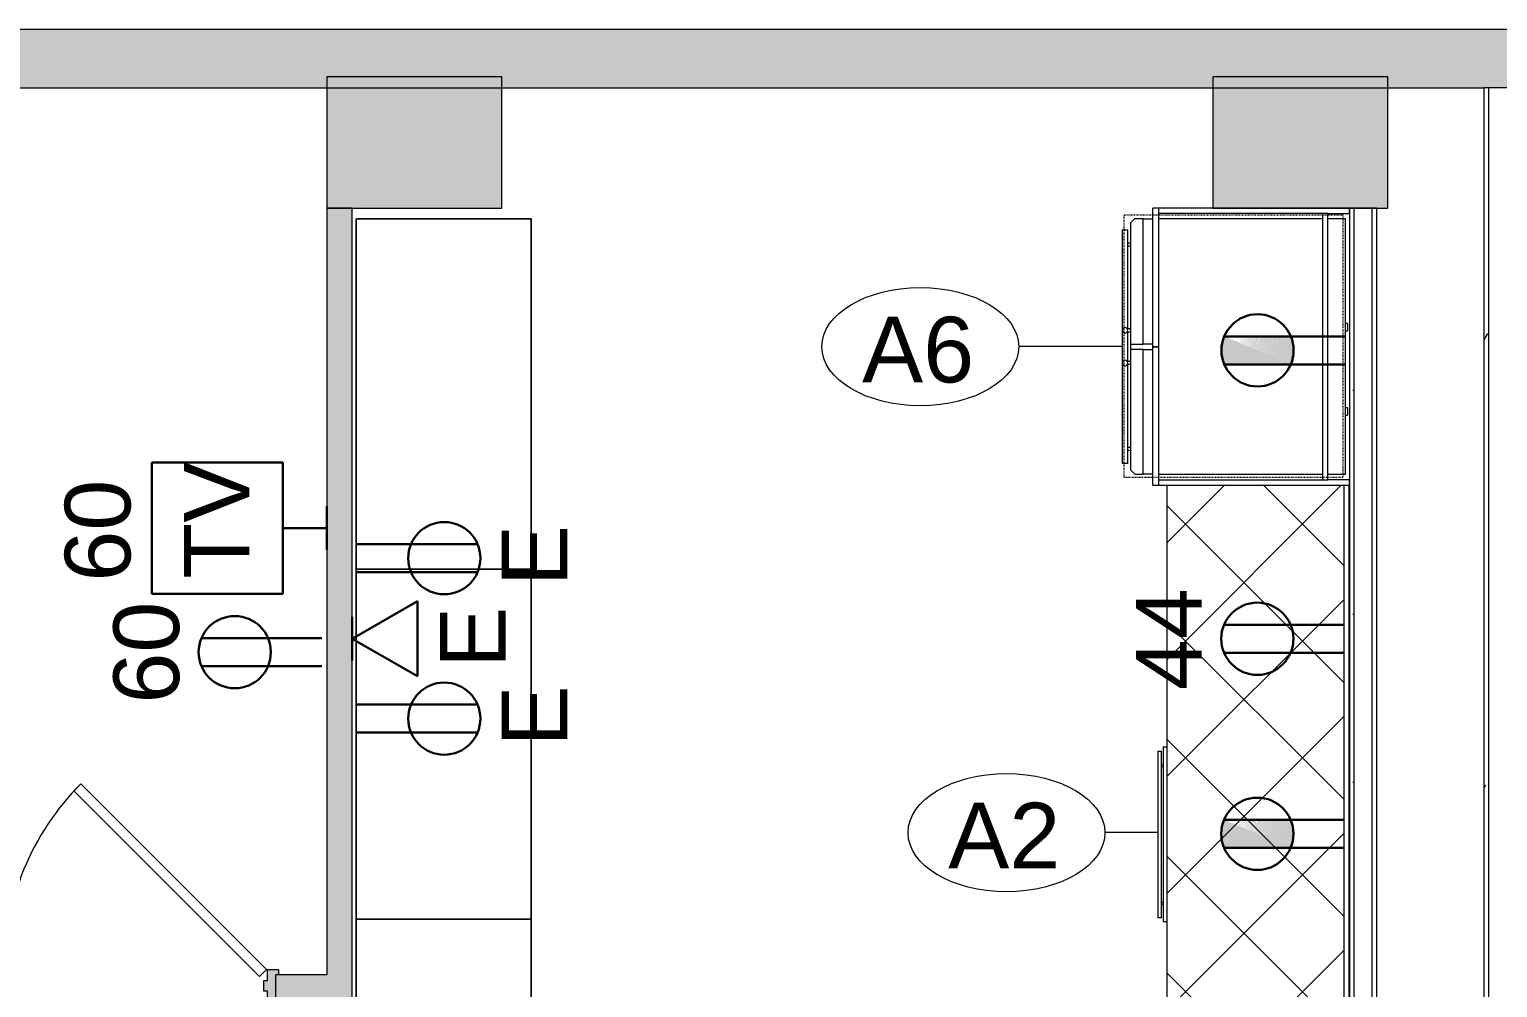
# Model space of a CAD drawing. Header units: inches. Extents: x 1180 to 3050, y -149 to 1363.
# Drawn here: x 1400.6 to 1602, y 1231.4 to 1362.7 of the extents above; entities that cross this region are included whole.
import ezdxf

# ---------------------------------------------------------------- set-up
doc = ezdxf.new("R2010")
doc.units = ezdxf.units.IN
doc.header["$MEASUREMENT"] = 0
doc.linetypes.add('Dash 1_16_', pattern=[0.125, 0.0625, -0.0625])
for name, color, linetype, lineweight in [('A-ANNO-NOTE', 131, 'Continuous', 30), ('A-COLS', 52, 'Continuous', 13), ('A-DETL', 90, 'Continuous', 9), ('A-DOOR', 31, 'Continuous', 13), ('A-WALL', 113, 'Continuous', 13), ('A-WALL-PATT', 111, 'Continuous', 13), ('I-FURN', 30, 'Continuous', 9), ('I-WALL', 2, 'Continuous', 13), ('Q-CASE', 31, 'Continuous', 13), ('Q-SPCQ', 91, 'Continuous', 9), ('Q-SPCQ-IDEN', 132, 'Continuous', 9)]:
    doc.layers.add(name, color=color, linetype=linetype, lineweight=lineweight)
doc.styles.add('Arial', font='arial.ttf', dxfattribs={"height": 9})
doc.styles.add('Swis721 Lt BT', font='swissl.ttf', dxfattribs={"height": 9})
pattern_1 = [(0, (0, 0), (30.72, 7.68), [1.267, -21.773, 1.267, -21.773, -122.88]), (0, (0, 0), (30.72, 7.68), [-46.08, 1.267, -44.813, 1.267, -21.773, -53.76]), (0, (0, 0), (30.72, 7.68), [-115.2, 1.267, -14.093, 1.267, -37.133]), (120, (11.52, 3.84), (-22.011075, 22.7643), [1.267, -21.773, 1.267, -21.773, -122.88]), (120, (11.52, 3.84), (-22.011075, 22.7643), [-46.08, 1.267, -44.813, 1.267, -21.773, -53.76]), (120, (11.52, 3.84), (-22.011075, 22.7643), [-115.2, 1.267, -14.093, 1.267, -37.133]), (240, (15.36, 19.2), (-8.708925, -30.4443), [1.267, -21.773, 1.267, -21.773, -122.88]), (240, (15.36, 19.2), (-8.708925, -30.4443), [-46.08, 1.267, -44.813, 1.267, -21.773, -53.76]), (240, (15.36, 19.2), (-8.708925, -30.4443), [-115.2, 1.267, -14.093, 1.267, -37.133])]

# ---------------------------------------------------------------- blocks, each defined once
blk = doc.blocks.new('Column Set - Column Set-6509051-FIRST FLOOR POWER _ SIGNAL')
at = {"layer": 'A-COLS', "lineweight": 9}
h = blk.add_hatch(color=7, dxfattribs=at)
h.paths.add_polyline_path([(3038.48, -123.25), (3038.48, -107.25), (3019.98, -107.25), (3019.98, -123.25)], flags=0)
h.paths.add_polyline_path([(2642.36, -123.25), (2651.67, -123.25), (2651.67, -107.25), (2642.36, -107.25)], flags=0)
h.paths.add_polyline_path([(2666.36, -123.25), (2666.36, -107.25), (2655.17, -107.25), (2655.17, -123.25)], flags=0)
h.paths.add_polyline_path([(2411.67, -123.25), (2411.67, -107.25), (2402.36, -107.25), (2402.36, -123.25)], flags=0)
h.paths.add_polyline_path([(2426.36, -123.25), (2426.36, -107.25), (2415.17, -107.25), (2415.17, -123.25)], flags=0)
h.paths.add_polyline_path([(2175.17, -123.25), (2186.36, -123.25), (2186.36, -107.25), (2175.17, -107.25), (2175.17, -115.8)], flags=0)
h.paths.add_polyline_path([(2162.36, -123.25), (2171.67, -123.25), (2171.67, -107.25), (2162.36, -107.25)], flags=0)
h.paths.add_polyline_path([(1922.3, -123.25), (1931.67, -123.25), (1931.67, -107.25), (1922.3, -107.25)], flags=0)
h.paths.add_polyline_path([(1935.17, -123.25), (1946.3, -123.25), (1946.3, -107.25), (1935.17, -107.25), (1935.17, -115.84)], flags=0)
h.paths.add_polyline_path([(1586.3, -123.25), (1586.3, -107.25), (1562.3, -107.25), (1562.3, -123.25), (1566.26, -123.25)], flags=0)
h.paths.add_polyline_path([(1571.47, 54.24), (1582.78, 65.55), (1565.81, 82.52), (1554.5, 71.21), (1567.73, 57.98)], flags=0)
h.paths.add_polyline_path([(3038.48, 111.75), (3038.48, 135.75), (3019.98, 135.75), (3019.98, 111.75), (3020.29, 111.75)], flags=0)
h.paths.add_polyline_path([(2642.36, 111.75), (2666.36, 111.75), (2666.36, 117.5), (2666.31, 117.5), (2666.31, 123.5), (2666.36, 123.5), (2666.36, 135.75), (2642.36, 135.75)], flags=0)
h.paths.add_polyline_path([(2882.36, 111.75), (2906.36, 111.75), (2906.36, 116.09), (2906.29, 116.09), (2906.29, 135.75), (2882.36, 135.75), (2882.36, 117.5)], flags=0)
h.paths.add_polyline_path([(2402.36, 111.75), (2426.36, 111.75), (2426.36, 135.75), (2402.36, 135.75), (2402.36, 123.07)], flags=0)
h.paths.add_polyline_path([(2162.36, 111.75), (2186.36, 111.75), (2186.36, 135.75), (2162.36, 135.75)], flags=0)
h.paths.add_polyline_path([(1922.3, 111.75), (1946.3, 111.75), (1946.3, 135.75), (1922.3, 135.75)], flags=0)
h.paths.add_polyline_path([(1681.4, 111.75), (1705.4, 111.75), (1705.4, 135.75), (1681.4, 135.75)], flags=0)
h.paths.add_polyline_path([(1401.76, 223.95), (1413.08, 235.26), (1396.11, 252.23), (1384.79, 240.92), (1398.32, 227.38)], flags=0)
h.paths.add_polyline_path([(1206.4, 231.75), (1222.4, 231.75), (1222.4, 255.75), (1206.4, 255.75)], flags=0)
h.paths.add_polyline_path([(3038.48, 351.75), (3038.48, 375.75), (3019.98, 375.75), (3019.98, 351.75), (3020.29, 351.75)], flags=0)
h.paths.add_polyline_path([(2886.54, 351.75), (2906.29, 351.75), (2906.29, 360.9), (2906.36, 360.9), (2906.36, 366.59), (2906.29, 366.59), (2906.29, 375.75), (2882.36, 375.75), (2882.36, 351.75)], flags=0)
h.paths.add_polyline_path([(2666.31, 351.75), (2666.36, 351.75), (2666.36, 364), (2666.31, 364), (2666.31, 370), (2666.36, 370), (2666.36, 375.75), (2642.36, 375.75), (2642.36, 351.75)], flags=0)
h.paths.add_polyline_path([(2402.36, 351.75), (2426.36, 351.75), (2426.36, 375.75), (2402.36, 375.75)], flags=0)
h.paths.add_polyline_path([(2178.1, 351.75), (2186.36, 351.75), (2186.36, 373.75), (2162.36, 373.75), (2162.36, 351.75), (2169.13, 351.75)], flags=0)
h.paths.add_polyline_path([(1946.3, 351.75), (1946.3, 373.75), (1922.3, 373.75), (1922.3, 351.75)], flags=0)
h.paths.add_polyline_path([(1465.4, 351.75), (1465.4, 375.75), (1441.4, 375.75), (1441.4, 351.75)], flags=0)
h.paths.add_polyline_path([(2014.17, 433.88), (2016.66, 439.88), (2008.17, 439.88)], flags=0)
h.paths.add_polyline_path([(2016.66, 439.88), (2020.17, 439.88), (2031.14, 450.85), (2024.07, 457.92), (2011.34, 445.19), (2015.59, 440.95)], flags=0)
h.paths.add_polyline_path([(2067.91, 487.62), (2084.88, 504.59), (2077.81, 511.66), (2060.84, 494.69), (2063.67, 491.86)], flags=0)
h.paths.add_polyline_path([(2163.48, 511.88), (2186.36, 511.88), (2186.36, 535.75), (2162.36, 535.75), (2162.36, 512.6)], flags=0)
h.paths.add_polyline_path([(1930.03, 518.02), (1947, 534.99), (1939.93, 542.07), (1922.95, 525.09), (1927.2, 520.85)], flags=0)
h.paths.add_polyline_path([(2118.15, 553.34), (2129.47, 564.66), (2120.98, 573.14), (2109.67, 561.83), (2113.69, 557.8)], flags=0)
h.paths.add_polyline_path([(1983.77, 571.76), (2000.74, 588.73), (1993.67, 595.81), (1976.69, 578.83), (1978.11, 577.42)], flags=0)
h.paths.add_polyline_path([(1856.49, 591.56), (1873.46, 608.53), (1866.39, 615.6), (1849.42, 598.63), (1856.08, 591.97)], flags=0)
h.paths.add_polyline_path([(2886.54, 591.75), (2906.29, 591.75), (2906.29, 611.15), (2906.36, 611.15), (2906.36, 615.75), (2882.36, 615.75), (2882.36, 591.75)], flags=0)
h.paths.add_polyline_path([(3038.48, 591.75), (3038.48, 615.75), (3019.98, 615.75), (3019.98, 591.75), (3036.81, 591.75)], flags=0)
h.paths.add_polyline_path([(2666.36, 591.75), (2666.36, 615.75), (2642.36, 615.75), (2642.36, 591.75), (2661.13, 591.75)], flags=0)
h.paths.add_polyline_path([(2426.36, 591.75), (2426.36, 615.75), (2402.36, 615.75), (2402.36, 591.75), (2408.36, 591.75)], flags=0)
h.paths.add_polyline_path([(1684.58, 591.75), (1705.35, 591.75), (1705.35, 615.75), (1704.32, 615.75), (1704.32, 615.57), (1696.32, 615.57), (1696.32, 615.75), (1681.4, 615.75), (1681.4, 591.75)], flags=0)
h.paths.add_polyline_path([(1465.4, 591.75), (1465.4, 615.75), (1441.4, 615.75), (1441.4, 591.75), (1456.03, 591.75)], flags=0)
h.paths.add_polyline_path([(1206.4, 591.75), (1222.4, 591.75), (1222.4, 615.75), (1206.4, 615.75), (1206.4, 605)], flags=0)
h.paths.add_polyline_path([(1910.23, 645.3), (1927.2, 662.27), (1920.13, 669.34), (1903.16, 652.37)], flags=0)
h.paths.add_polyline_path([(1783.65, 664.39), (1800.63, 681.37), (1793.55, 688.44), (1776.58, 671.47)], flags=0)
h.paths.add_polyline_path([(2056.6, 665.81), (2065.08, 674.29), (2048.11, 691.26), (2039.63, 682.78), (2049.29, 673.12)], flags=0)
h.paths.add_polyline_path([(1837.39, 718.13), (1854.37, 735.11), (1847.29, 742.18), (1830.32, 725.21), (1834.57, 720.96)], flags=0)
h.paths.add_polyline_path([(1990.13, 732.28), (1998.62, 740.76), (1981.64, 757.73), (1973.16, 749.25), (1989.31, 733.09)], flags=0)
h.paths.add_polyline_path([(2163.86, 743.75), (2180.44, 743.75), (2183.07, 761.75), (2160.36, 761.75), (2160.36, 744.08)], flags=0)
h.paths.add_polyline_path([(2184.36, 743.75), (2184.36, 761.75), (2183.36, 761.75), (2183.36, 743.75)], flags=0)
h.paths.add_polyline_path([(1705.4, 831.75), (1705.4, 855.75), (1681.4, 855.75), (1681.4, 831.75)], flags=0)
h.paths.add_polyline_path([(1206.4, 831.75), (1222.4, 831.75), (1222.4, 855.75), (1206.4, 855.75)], flags=0)
h.paths.add_polyline_path([(1465.4, 831.75), (1465.4, 855.75), (1441.4, 855.75), (1441.4, 831.75)], flags=0)
h.paths.add_polyline_path([(3019.98, 853.75), (3038.48, 853.75), (3038.48, 871.75), (3043.98, 874.5), (3043.98, 877.75), (3019.98, 877.75), (3019.98, 862.5)], flags=0)
h.paths.add_polyline_path([(2882.36, 853.75), (2906.36, 853.75), (2906.36, 877.75), (2882.36, 877.75), (2882.36, 865.49)], flags=0)
h.paths.add_polyline_path([(2650.11, 853.75), (2666.36, 853.75), (2666.36, 877.75), (2642.36, 877.75), (2642.36, 853.75)], flags=0)
h.paths.add_polyline_path([(2402.36, 853.75), (2426.36, 853.75), (2426.36, 877.75), (2402.36, 877.75)], flags=0)
h.paths.add_polyline_path([(2184.36, 859.75), (2184.36, 877.75), (2160.36, 877.75), (2160.36, 859.75), (2178.1, 859.75)], flags=0)
h.paths.add_polyline_path([(1946.9, 871.75), (1946.9, 895.75), (1928.9, 895.75), (1928.9, 871.75)], flags=0)
h.paths.add_polyline_path([(1922.9, 1071.75), (1946.9, 1071.75), (1946.9, 1095.75), (1922.9, 1095.75)], flags=0)
h.paths.add_polyline_path([(1705.4, 1071.75), (1705.4, 1095.75), (1681.4, 1095.75), (1681.4, 1071.75)], flags=0)
h.paths.add_polyline_path([(1441.4, 1071.75), (1465.4, 1071.75), (1465.4, 1095.75), (1441.4, 1095.75), (1441.4, 1073.89)], flags=0)
h.paths.add_polyline_path([(1212.03, 1071.75), (1222.4, 1071.75), (1222.4, 1095.75), (1206.4, 1095.75), (1206.4, 1071.75), (1208.68, 1071.75)], flags=0)
h.paths.add_polyline_path([(1922.9, 1191.75), (1946.9, 1191.75), (1946.9, 1215.75), (1922.9, 1215.75)], flags=0)
h.paths.add_polyline_path([(1946.9, 1338.25), (1946.9, 1356.25), (1940.4, 1356.25), (1938.9, 1354.75), (1922.9, 1354.75), (1922.9, 1338.25)], flags=0)
h.paths.add_polyline_path([(1799.9, 1338.25), (1823.9, 1338.25), (1823.87, 1354.75), (1799.9, 1354.75)], flags=0)
h.paths.add_polyline_path([(1705.4, 1338.25), (1705.4, 1354.75), (1681.4, 1354.75), (1681.4, 1338.25), (1695.06, 1338.25)], flags=0)
h.paths.add_polyline_path([(1566.26, 1338.25), (1586.9, 1338.25), (1586.9, 1354.75), (1562.9, 1354.75), (1562.9, 1338.25)], flags=0)
h.paths.add_polyline_path([(1185.4, 1338.25), (1222.4, 1338.25), (1222.4, 1354.75), (1185.4, 1354.75)], flags=0)
h.paths.add_polyline_path([(1445.44, 1338.25), (1465.4, 1338.25), (1465.4, 1354.75), (1441.4, 1354.75), (1441.4, 1338.25)], flags=0)
h.paths.add_polyline_path([(1340.84, 1338.25), (1343.9, 1338.25), (1343.9, 1354.75), (1319.9, 1354.75), (1319.9, 1338.25)], flags=0)
at = {"layer": 'A-COLS', "color": 8, "lineweight": 20}
for p, q in [((1465.4, 1356.25), (1441.4, 1356.25)), ((1441.4, 1356.25), (1441.4, 1338.25)), ((1465.4, 1338.25), (1465.4, 1356.25)), ((1586.9, 1356.25), (1562.9, 1356.25)), ((1562.9, 1356.25), (1562.9, 1338.25)), ((1586.9, 1338.25), (1586.9, 1356.25)), ((1441.4, 1338.25), (1465.4, 1338.25)), ((1562.9, 1338.25), (1586.9, 1338.25))]:
    blk.add_line(p, q, dxfattribs=at)
blk = doc.blocks.new('Door - Single - Solid Door-6530652-FIRST FLOOR POWER _ SIGNAL')
at = {"layer": 'A-DOOR'}
h = blk.add_hatch(color=250, dxfattribs=at)
h.paths.add_polyline_path([(22.12, 2.41), (22.12, 0.41), (21.62, 0.41), (21.62, -1.09), (22.12, -1.09), (22.12, -2.59), (23.62, -2.59), (23.62, -1.84), (23.24, -1.84), (23.24, 1.66), (23.62, 1.66), (23.62, 2.41), (23.24, 2.41)], flags=0)
h.paths.add_polyline_path([(-15.63, 2.41), (-15.63, 1.66), (-15.26, 1.66), (-15.26, -1.84), (-15.63, -1.84), (-15.63, -2.59), (-14.13, -2.59), (-14.13, -1.09), (-13.63, -1.09), (-13.63, 0.41), (-14.13, 0.41), (-14.13, 2.41), (-15.26, 2.41)], flags=0)
at = {"layer": 'A-DOOR', "color": 8, "lineweight": 20}
for p, q in [((-15.63, 2.41), (-14.13, 2.41)), ((-15.63, 1.66), (-15.63, 2.41)), ((-14.13, 2.41), (-14.13, 0.41)), ((22.12, 2.41), (23.62, 2.41)), ((22.12, 0.41), (22.12, 2.41)), ((23.62, 2.41), (23.62, 1.66)), ((-14.13, 0.41), (-13.63, 0.41)), ((-13.63, 0.41), (-13.63, -1.09)), ((21.62, 0.41), (22.12, 0.41)), ((21.62, -1.09), (21.62, 0.41)), ((-15.63, -2.59), (-15.63, -1.84)), ((-14.13, -1.09), (-14.13, -2.59)), ((-13.63, -1.09), (-14.13, -1.09)), ((-13.03, -1.62), (-14.01, -2.59)), ((12.42, -27.07), (-13.03, -1.62)), ((22.12, -1.09), (21.62, -1.09)), ((22.12, -2.59), (22.12, -1.09)), ((23.62, -1.84), (23.62, -2.59)), ((-14.13, -2.59), (-15.63, -2.59)), ((-14.01, -2.59), (11.45, -28.04)), ((23.62, -2.59), (22.12, -2.59)), ((11.45, -28.04), (12.42, -27.07))]:
    blk.add_line(p, q, dxfattribs=at)
at = {"layer": 'A-DOOR', "lineweight": 9}
blk.add_arc((-14.01, -2.59), 36, 315, 0.5, dxfattribs=at)
blk = doc.blocks.new('C-Counter Top - ADJ HEIGHT-7019817-FIRST FLOOR POWER _ SIGNAL')
at = {"layer": 'Q-CASE', "lineweight": 9}
h = blk.add_hatch(dxfattribs=at)
h.set_pattern_fill('FP_17', color=256, style=0, pattern_type=2)
h.set_pattern_definition([(135, (1252.983, -1581.621), (-8.01223, -8.01223), []), (225, (1252.983, -1581.621), (8.01223, -8.01223), [])])
h.paths.add_polyline_path([(156.8, -25), (156.8, -0.75), (-47.26, -0.75), (-47.26, -25), (126.99, -25)], flags=0)
h.paths.add_polyline_path([(44.11, -13.94), (44.11, -19.1), (43.91, -22.68), (43.85, -22.83), (43.59, -22.94), (39.64, -23.09), (29.1, -23.09), (25.53, -22.9), (25.38, -22.83), (25.27, -22.57), (25.11, -18.56), (25.11, -9.09), (25.31, -5.51), (25.38, -5.36), (25.63, -5.25), (29.3, -5.09), (40.13, -5.09), (43.69, -5.29), (43.85, -5.36), (43.96, -5.61), (44.11, -9.13)], flags=0)
h.paths.add_polyline_path([(42.96, -11.59), (42.89, -11.05), (42.68, -10.54), (42.33, -10.1), (41.91, -9.78), (41.41, -9.57), (40.86, -9.5), (35.09, -9.5), (35.11, -10.73), (35.1, -11), (35.1, -11.26), (35.05, -11.38), (34.96, -11.44), (34.95, -11.49), (34.74, -11.61), (34.61, -11.58), (34.44, -11.59), (34.26, -11.48), (34.26, -11.41), (34.16, -11.34), (34.11, -11.13), (34.16, -11.1), (34.13, -10.84), (34.12, -10.49), (34.12, -9.5), (28.36, -9.5), (27.82, -9.57), (27.31, -9.78), (26.88, -10.11), (26.55, -10.54), (26.34, -11.05), (26.27, -11.59), (26.27, -19.59), (26.34, -20.14), (26.62, -20.73), (26.88, -21.08), (27.31, -21.41), (27.82, -21.62), (28.36, -21.69), (40.86, -21.69), (41.41, -21.62), (41.91, -21.41), (42.36, -21.06), (42.68, -20.64), (42.89, -20.14), (42.96, -19.59), (42.96, -15.37)], flags=0)
for p, q in [((156.8, 0), (-47.26, 0)), ((-47.26, -0.75), (156.8, -0.75)), ((-47.26, -25), (156.8, -25))]:
    blk.add_line(p, q, dxfattribs=at)
blk = doc.blocks.new('Furniture 2 - Furniture 1-6983074-FIRST FLOOR POWER _ SIGNAL')
at = {"layer": 'I-FURN'}
for p, q in [((1469.44, 1288.75), (1445.44, 1288.75)), ((1445.44, 1288.75), (1445.44, 1240.75)), ((1445.44, 1240.75), (1445.44, 1288.75)), ((1445.44, 1288.75), (1469.44, 1288.75)), ((1469.44, 1240.75), (1469.44, 1288.75)), ((1469.44, 1288.75), (1469.44, 1240.75)), ((1445.44, 1240.75), (1469.44, 1240.75)), ((1469.44, 1240.75), (1445.44, 1240.75))]:
    blk.add_line(p, q, dxfattribs=at)
blk = doc.blocks.new('CW Cupbd - Fridge 80_h x 24_d - 2 Doors-V119-FIRST FLOOR POWER _ SIGNAL')
at = {"layer": 'Q-CASE', "lineweight": 20}
for p, q in [((2.75, -2.36), (2, -2.36)), ((2, -2.36), (2, -28.56)), ((2.75, -5.31), (2.75, -2.36)), ((40, -2.36), (39.25, -2.36)), ((39.25, -2.36), (39.25, -5.31)), ((40, -28.56), (40, -2.36))]:
    blk.add_line(p, q, dxfattribs=at)
at = {"layer": 'Q-CASE', "lineweight": 9}
for p, q in [((39.25, -5.31), (2.75, -5.31)), ((2.75, -5.31), (2.75, -6.06)), ((39.25, -6.06), (39.25, -5.31)), ((2.75, -6.06), (2.75, -28.56)), ((2.75, -6.06), (39.25, -6.06)), ((39.25, -28.56), (39.25, -6.06)), ((2, -28.56), (21, -28.56)), ((2, -28.56), (2, -29.31)), ((21, -29.31), (2, -29.31)), ((21, -29.31), (21, -28.56)), ((21, -28.56), (40, -28.56)), ((21, -28.56), (21, -29.31)), ((40, -29.31), (21, -29.31)), ((40, -29.31), (40, -28.56))]:
    blk.add_line(p, q, dxfattribs=at)
blk = doc.blocks.new('Furniture 1 - Furniture 1-7030714-FIRST FLOOR POWER _ SIGNAL')
at = {"layer": 'I-FURN'}
for p, q in [((1469.44, 1288.75), (1445.44, 1288.75)), ((1445.44, 1288.75), (1445.44, 1240.75)), ((1445.44, 1240.75), (1445.44, 1288.75)), ((1445.44, 1288.75), (1469.44, 1288.75)), ((1469.44, 1240.75), (1469.44, 1288.75)), ((1469.44, 1288.75), (1469.44, 1240.75)), ((1445.44, 1240.75), (1469.44, 1240.75)), ((1469.44, 1240.75), (1445.44, 1240.75))]:
    blk.add_line(p, q, dxfattribs=at)
blk = doc.blocks.new('Furniture 4 - Furniture 1-7030770-FIRST FLOOR POWER _ SIGNAL')
at = {"layer": 'I-FURN'}
for p, q in [((1469.44, 1288.75), (1445.44, 1288.75)), ((1445.44, 1288.75), (1445.44, 1240.75)), ((1445.44, 1240.75), (1445.44, 1288.75)), ((1445.44, 1288.75), (1469.44, 1288.75)), ((1469.44, 1240.75), (1469.44, 1288.75)), ((1469.44, 1288.75), (1469.44, 1240.75)), ((1445.44, 1240.75), (1469.44, 1240.75)), ((1469.44, 1240.75), (1445.44, 1240.75))]:
    blk.add_line(p, q, dxfattribs=at)
blk = doc.blocks.new('A-Dishwasher - A-Dishwasher-4719265-FIRST FLOOR POWER _ SIGNAL')
at = {"layer": 'Q-SPCQ'}
for p, q in [((-12, -11.25), (-12, -10.75)), ((-12, -11.25), (12, -11.25)), ((11.43, -11.5), (-11.43, -11.5)), ((-11.43, -12), (-11.43, -11.5)), ((-11.43, -12), (11.43, -12)), ((-9.56, -11.25), (-9.56, -11.53)), ((-9.31, -11.53), (-9.31, -11.25)), ((9.31, -11.25), (9.31, -11.54)), ((9.56, -11.54), (9.56, -11.25)), ((11.43, -11.5), (11.43, -12)), ((12, -10.75), (12, -11.25))]:
    blk.add_line(p, q, dxfattribs=at)
blk = doc.blocks.new('A-Refrigerator - A-Refrigerator-4739113-FIRST FLOOR POWER _ SIGNAL')
at = {"layer": 'Q-SPCQ'}
for p, q in [((17.5, 13.75), (-17.5, 13.75)), ((-17.5, 13.75), (-17.5, 11.33)), ((-3.18, 14), (-3.18, 13.75)), ((-3.16, 14), (-3.18, 14)), ((-3.18, 14), (-2.18, 14)), ((-2.18, 14), (-2.2, 14)), ((-2.18, 13.75), (-2.18, 14)), ((8.38, 14), (8.38, 13.75)), ((8.4, 14), (8.38, 14)), ((8.38, 14), (9.38, 14)), ((9.38, 14), (9.36, 14)), ((9.38, 13.75), (9.38, 14)), ((17.5, 11.33), (17.5, 13.75)), ((-17.5, 10.58), (-17.5, -11.92)), ((17.5, -11.92), (17.5, 10.58)), ((-17.5, -14), (-17.5, -12.67)), ((-0.36, -14), (-17.5, -14)), ((-17.5, -14), (-17.5, -15.21)), ((-0.36, -12.67), (-0.36, -14)), ((-0.36, -15.75), (-0.36, -14)), ((0.39, -14), (0.39, -12.67)), ((17.5, -14), (0.39, -14)), ((0.39, -14), (0.39, -15.75)), ((17.5, -12.67), (17.5, -14)), ((17.5, -15.14), (17.5, -14)), ((-17.5, -15.21), (-16.96, -15.75)), ((-16.96, -15.75), (-0.36, -15.75)), ((-14.19, -15.75), (-14.19, -16.13)), ((-14.19, -15.75), (-14.19, -16.18)), ((-13.81, -16.13), (-13.81, -15.75)), ((-13.81, -16.18), (-13.81, -15.75)), ((-2.42, -15.75), (-2.42, -16.18)), ((-2.42, -15.75), (-2.42, -16.18)), ((-2.04, -16.2), (-2.04, -15.75)), ((-2.04, -16.2), (-2.04, -15.75)), ((-0.36, -15.75), (0.39, -15.75)), ((0.39, -15.75), (16.89, -15.75)), ((2.04, -15.75), (2.04, -16.2)), ((2.04, -15.75), (2.04, -16.2)), ((2.42, -16.18), (2.42, -15.75)), ((2.42, -16.18), (2.42, -15.75)), ((13.81, -15.75), (13.81, -16.13)), ((13.81, -15.75), (13.81, -16.18)), ((14.19, -16.13), (14.19, -15.75)), ((14.19, -16.18), (14.19, -15.75)), ((16.89, -15.75), (17.5, -15.14)), ((-2.41, -16.13), (-16, -16.13)), ((-16, -16.88), (-16, -16.13)), ((-16, -16.88), (16, -16.88)), ((2.05, -16.13), (-2.05, -16.13)), ((16, -16.13), (2.41, -16.13)), ((16, -16.13), (16, -16.88))]:
    blk.add_line(p, q, dxfattribs=at)
for centre, start, end in [((-2.25, -16.5), 90, 270), ((-2.25, -16.5), 270, 90), ((2.25, -16.5), 90, 270), ((2.25, -16.5), 270, 90)]:
    blk.add_arc(centre, 0.375, start, end, dxfattribs=at)
blk = doc.blocks.new('Appliance_Specialty Equipment Tag - Standard-3515593-FIRST FLOOR POWER _ SIGNAL')
at = {"layer": 'Q-SPCQ-IDEN'}
blk.add_ellipse((-0.0499, 0.0037), major_axis=(-0.1406, 0), ratio=0.600473, dxfattribs=at)

msp = doc.modelspace()

# ---------------------------------------------------------------- hatches: boundary and pattern name
at = {"layer": 'A-ANNO-NOTE', "lineweight": 9}
for points in [[(1564.16, 1317.95), (1564.38, 1320.29), (1564.12, 1319.23)], [(1564.36, 1317.19), (1564.38, 1320.29), (1564.16, 1317.95)], [(1564.51, 1316.82), (1564.45, 1320.47), (1564.36, 1317.19)], [(1564.36, 1317.19), (1564.45, 1320.47), (1564.38, 1320.29)], [(1564.51, 1316.82), (1564.53, 1320.65), (1564.45, 1320.47)], [(1573.6, 1316.82), (1564.53, 1320.65), (1564.51, 1316.82), (1566.26, 1316.82)], [(1573.64, 1320.56), (1573.6, 1320.65), (1566.26, 1320.64)], [(1573.67, 1320.47), (1573.64, 1320.56), (1566.26, 1320.62)], [(1573.71, 1320.38), (1573.67, 1320.47), (1566.26, 1320.6)], [(1573.74, 1320.29), (1573.71, 1320.38), (1566.26, 1320.59)], [(1573.77, 1320.19), (1573.74, 1320.29), (1566.26, 1320.57)], [(1573.8, 1320.1), (1573.77, 1320.19), (1566.26, 1320.55)], [(1573.82, 1320), (1573.8, 1320.1), (1566.26, 1320.53)], [(1573.85, 1319.91), (1573.82, 1320), (1566.26, 1320.52)], [(1573.87, 1319.81), (1573.85, 1319.91), (1566.26, 1320.5)], [(1573.89, 1319.72), (1573.87, 1319.81), (1566.26, 1320.48)], [(1573.91, 1319.62), (1573.89, 1319.72), (1566.26, 1320.46)], [(1573.92, 1319.52), (1573.91, 1319.62), (1566.26, 1320.45)], [(1573.94, 1319.42), (1573.92, 1319.52), (1566.26, 1320.43)], [(1573.95, 1319.33), (1573.94, 1319.42), (1566.26, 1320.41)], [(1573.96, 1319.23), (1573.95, 1319.33), (1566.26, 1320.39)], [(1573.97, 1319.13), (1573.96, 1319.23), (1566.26, 1320.38)], [(1573.98, 1319.03), (1573.97, 1319.13), (1566.26, 1320.36)], [(1573.98, 1318.93), (1573.98, 1319.03), (1566.26, 1320.34)], [(1573.99, 1318.84), (1573.98, 1318.93), (1566.26, 1320.32)], [(1573.99, 1318.74), (1573.99, 1318.84), (1566.26, 1320.3)], [(1573.99, 1318.64), (1573.99, 1318.74), (1566.26, 1320.29)], [(1573.98, 1318.54), (1573.99, 1318.64), (1566.26, 1320.27)], [(1573.98, 1318.44), (1573.98, 1318.54), (1566.26, 1320.25)], [(1573.97, 1318.34), (1573.98, 1318.44), (1566.26, 1320.23)], [(1573.96, 1318.25), (1573.97, 1318.34), (1566.26, 1320.21)], [(1573.95, 1318.15), (1573.96, 1318.25), (1566.26, 1320.2)], [(1573.94, 1318.05), (1573.95, 1318.15), (1566.26, 1320.18)], [(1573.92, 1317.95), (1573.94, 1318.05), (1566.26, 1320.16)], [(1573.91, 1317.86), (1573.92, 1317.95), (1566.26, 1320.14)], [(1573.89, 1317.76), (1573.91, 1317.86), (1566.26, 1320.12)], [(1573.87, 1317.66), (1573.89, 1317.76), (1566.26, 1320.1)], [(1573.85, 1317.57), (1573.87, 1317.66), (1566.26, 1320.08)], [(1573.82, 1317.47), (1573.85, 1317.57), (1566.26, 1320.06)], [(1573.8, 1317.38), (1573.82, 1317.47), (1566.26, 1320.04)], [(1573.77, 1317.28), (1573.8, 1317.38), (1566.26, 1320.02)], [(1573.74, 1317.19), (1573.77, 1317.28), (1566.26, 1320.01)], [(1573.71, 1317.1), (1573.74, 1317.19), (1566.26, 1319.99)], [(1573.67, 1317), (1573.71, 1317.1), (1566.26, 1319.97)], [(1573.64, 1316.91), (1573.67, 1317), (1566.26, 1319.95)], [(1573.6, 1316.82), (1573.64, 1316.91), (1566.26, 1319.93)], [(1564.48, 1250.54), (1564.5, 1254.37), (1564.42, 1254.19)], [(1573.57, 1250.54), (1564.5, 1254.37), (1564.48, 1250.54), (1566.26, 1250.54)], [(1573.61, 1254.28), (1573.57, 1254.37), (1566.26, 1254.36)], [(1564.36, 1250.82), (1564.34, 1254.01), (1564.06, 1252.36)], [(1564.06, 1252.36), (1564.34, 1254.01), (1564.07, 1252.76)], [(1564.36, 1250.82), (1564.06, 1252.36), (1564.24, 1251.19)], [(1564.36, 1250.82), (1564.42, 1254.19), (1564.34, 1254.01)], [(1564.48, 1250.54), (1564.42, 1254.19), (1564.36, 1250.82)], [(1573.64, 1254.19), (1573.61, 1254.28), (1566.26, 1254.34)], [(1573.68, 1254.1), (1573.64, 1254.19), (1566.26, 1254.32)], [(1573.71, 1254.01), (1573.68, 1254.1), (1566.26, 1254.3)], [(1573.74, 1253.91), (1573.71, 1254.01), (1566.26, 1254.29)], [(1573.76, 1253.82), (1573.74, 1253.91), (1566.26, 1254.27)], [(1573.79, 1253.72), (1573.76, 1253.82), (1566.26, 1254.25)], [(1573.82, 1253.63), (1573.79, 1253.72), (1566.26, 1254.23)], [(1573.84, 1253.53), (1573.82, 1253.63), (1566.26, 1254.22)], [(1573.86, 1253.44), (1573.84, 1253.53), (1566.26, 1254.2)], [(1573.88, 1253.34), (1573.86, 1253.44), (1566.26, 1254.18)], [(1573.89, 1253.24), (1573.88, 1253.34), (1566.26, 1254.16)], [(1573.91, 1253.14), (1573.89, 1253.24), (1566.26, 1254.14)], [(1573.92, 1253.05), (1573.91, 1253.14), (1566.26, 1254.13)], [(1573.93, 1252.95), (1573.92, 1253.05), (1566.26, 1254.11)], [(1573.94, 1252.85), (1573.93, 1252.95), (1566.26, 1254.09)], [(1573.95, 1252.75), (1573.94, 1252.85), (1566.26, 1254.07)], [(1573.95, 1252.65), (1573.95, 1252.75), (1566.26, 1254.05)], [(1573.95, 1252.56), (1573.95, 1252.65), (1566.26, 1254.04)], [(1573.96, 1252.46), (1573.95, 1252.56), (1566.26, 1254.02)], [(1573.95, 1252.36), (1573.96, 1252.46), (1566.26, 1254)], [(1573.95, 1252.26), (1573.95, 1252.36), (1566.26, 1253.98)], [(1573.95, 1252.16), (1573.95, 1252.26), (1566.26, 1253.96)], [(1573.94, 1252.07), (1573.95, 1252.16), (1566.26, 1253.94)], [(1573.93, 1251.97), (1573.94, 1252.07), (1566.26, 1253.93)], [(1573.92, 1251.87), (1573.93, 1251.97), (1566.26, 1253.91)], [(1573.91, 1251.77), (1573.92, 1251.87), (1566.26, 1253.89)], [(1573.89, 1251.67), (1573.91, 1251.77), (1566.26, 1253.87)], [(1573.88, 1251.58), (1573.89, 1251.67), (1566.26, 1253.85)], [(1573.86, 1251.48), (1573.88, 1251.58), (1566.26, 1253.83)], [(1573.84, 1251.38), (1573.86, 1251.48), (1566.26, 1253.81)], [(1573.82, 1251.29), (1573.84, 1251.38), (1566.26, 1253.79)], [(1573.79, 1251.19), (1573.82, 1251.29), (1566.26, 1253.77)], [(1573.76, 1251.1), (1573.79, 1251.19), (1566.26, 1253.75)], [(1573.74, 1251), (1573.76, 1251.1), (1566.26, 1253.73)], [(1573.71, 1250.91), (1573.74, 1251), (1566.26, 1253.71)], [(1573.68, 1250.82), (1573.71, 1250.91), (1566.26, 1253.69)], [(1573.64, 1250.72), (1573.68, 1250.82), (1566.26, 1253.67)], [(1573.61, 1250.63), (1573.64, 1250.72), (1566.26, 1253.65)], [(1573.57, 1250.54), (1573.61, 1250.63), (1566.26, 1253.63)]]:
    msp.add_hatch(color=256, dxfattribs=at).paths.add_polyline_path(points, flags=0)
at = {"layer": 'A-WALL-PATT', "lineweight": 9}
for points in [[(1695.06, 1354.75), (1938.9, 1354.75), (1940.4, 1356.25), (1946.9, 1356.25), (1946.9, 1362.75), (1180.4, 1362.75), (1180.4, 1354.75), (1662.86, 1354.75)], [(1441.4, 1233.12), (1444.9, 1233.12), (1444.9, 1338.25), (1441.4, 1338.25), (1441.4, 1240.75)]]:
    msp.add_hatch(color=7, dxfattribs=at).paths.add_polyline_path(points, flags=0)
h = msp.add_hatch(dxfattribs=at)
h.set_pattern_fill('FP_4', color=256, style=0, pattern_type=2)
h.set_pattern_definition(pattern_1)
h.paths.add_polyline_path([(1600.72, 1095.56), (1600.72, 1354.75), (1600.09, 1354.75), (1600.09, 1095.56)], flags=0)
h = msp.add_hatch(dxfattribs=at)
h.set_pattern_fill('FP_4', color=256, style=0, pattern_type=2)
h.set_pattern_definition(pattern_1)
h.paths.add_polyline_path([(1582.28, 1096.18), (1582.28, 1338.25), (1581.65, 1338.25), (1581.65, 1096.18)], flags=0)
h = msp.add_hatch(dxfattribs=at)
h.set_pattern_fill('FP_4', color=256, style=0, pattern_type=2)
h.set_pattern_definition(pattern_1)
h.paths.add_polyline_path([(1585.4, 1096.18), (1585.4, 1338.25), (1584.78, 1338.25), (1584.78, 1096.18)], flags=0)
h = msp.add_hatch(color=7, dxfattribs=at)
h.paths.add_polyline_path([(1434.4, 1229.62), (1444.9, 1229.62), (1444.9, 1233.12), (1434.4, 1233.12), (1434.4, 1230.19)], flags=0)
h.paths.add_polyline_path([(1371.4, 1229.62), (1395.9, 1229.62), (1395.9, 1233.12), (1367.9, 1233.12), (1367.9, 1229.62)], flags=0)

# ---------------------------------------------------------------- linework, layer by layer
at = {"layer": 'A-ANNO-NOTE'}
for p, q in [((1581, 1320.65), (1564.47, 1320.65)), ((1581, 1316.82), (1564.47, 1316.82)), ((1581, 1316.82), (1564.47, 1316.82)), ((1435.4, 1303.37), (1417.4, 1303.37)), ((1417.4, 1303.37), (1417.4, 1285.37)), ((1435.4, 1285.37), (1435.4, 1303.37)), ((1441.4, 1297.37), (1441.4, 1291.37)), ((1441.4, 1294.37), (1435.4, 1294.37)), ((1445.56, 1292.17), (1462.08, 1292.17)), ((1445.56, 1292.17), (1462.08, 1292.17)), ((1445.56, 1288.34), (1462.08, 1288.34)), ((1417.4, 1285.37), (1435.4, 1285.37)), ((1444.9, 1279.21), (1453.83, 1284.37)), ((1453.83, 1284.37), (1453.83, 1274.05)), ((1444.9, 1276.21), (1444.9, 1282.21)), ((1580.97, 1281.12), (1564.44, 1281.12)), ((1440.75, 1279.28), (1424.22, 1279.28)), ((1444.9, 1279.21), (1453.83, 1274.05)), ((1580.97, 1277.28), (1564.44, 1277.28)), ((1580.97, 1277.28), (1564.44, 1277.28)), ((1440.75, 1275.45), (1424.22, 1275.45)), ((1440.75, 1275.45), (1424.22, 1275.45)), ((1445.56, 1270.17), (1462.08, 1270.17)), ((1445.56, 1270.17), (1462.08, 1270.17)), ((1445.56, 1266.34), (1462.08, 1266.34)), ((1580.97, 1254.37), (1564.44, 1254.37)), ((1580.97, 1250.54), (1564.44, 1250.54)), ((1580.97, 1250.54), (1564.44, 1250.54))]:
    msp.add_line(p, q, dxfattribs=at)
at = {"layer": 'A-ANNO-NOTE', "lineweight": 9}
for p, q in [((1573.6, 1320.65), (1564.53, 1320.65)), ((1564.51, 1316.82), (1573.6, 1316.82)), ((1573.57, 1254.37), (1564.5, 1254.37)), ((1564.48, 1250.54), (1573.57, 1250.54))]:
    msp.add_line(p, q, dxfattribs=at)
at = {"layer": 'A-ANNO-NOTE'}
for centre in [(1569.04, 1318.74), (1457.52, 1290.25), (1569.01, 1279.2), (1428.79, 1277.36), (1457.52, 1268.25), (1569.01, 1252.46)]:
    msp.add_circle(centre, 4.95, dxfattribs=at)
at = {"layer": 'A-ANNO-NOTE', "lineweight": 9}
for centre, radius, start, end in [((1568.59, 1318.72), 4.5, 154.5156, 204.9234), ((1569.04, 1318.74), 4.95, 337.2244, 22.7756), ((1568.56, 1252.44), 4.5, 154.5156, 204.9234), ((1569.01, 1252.46), 4.95, 337.2244, 22.7756)]:
    msp.add_arc(centre, radius, start, end, dxfattribs=at)
at = {"layer": 'A-DETL', "linetype": 'Dash 1_16_'}
for p, q in [((1550.73, 1337.31), (1580.73, 1337.31)), ((1550.73, 1301.31), (1550.73, 1337.31)), ((1580.73, 1337.31), (1580.73, 1301.31)), ((1580.73, 1301.31), (1550.73, 1301.31))]:
    msp.add_line(p, q, dxfattribs=at)
at = {"layer": 'A-WALL', "color": 8, "lineweight": 20}
for p, q in [((1946.9, 1362.75), (1180.4, 1362.75)), ((1180.4, 1354.75), (1600.09, 1354.75))]:
    msp.add_line(p, q, dxfattribs=at)
at = {"layer": 'A-WALL'}
for p, q in [((1603.84, 1354.75), (1600.09, 1354.75)), ((1600.72, 1354.75), (1600.72, 1095.56)), ((1582.28, 1095.56), (1582.28, 1338.25)), ((1584.78, 1095.56), (1584.78, 1338.25))]:
    msp.add_line(p, q, dxfattribs=at)
at = {"layer": 'I-WALL'}
for p, q in [((1600.09, 1354.75), (1600.09, 1096.18)), ((1581.65, 1338.25), (1581.65, 1096.18)), ((1585.4, 1338.25), (1581.65, 1338.25)), ((1585.4, 1096.18), (1585.4, 1338.25))]:
    msp.add_line(p, q, dxfattribs=at)
at = {"layer": 'I-WALL', "color": 8, "lineweight": 20}
for p, q in [((1441.4, 1338.25), (1441.4, 1233.12)), ((1444.9, 1338.25), (1441.4, 1338.25)), ((1444.9, 1229.62), (1444.9, 1338.25)), ((1441.4, 1233.12), (1434.4, 1233.12)), ((1434.4, 1233.12), (1434.4, 1229.62))]:
    msp.add_line(p, q, dxfattribs=at)
at = {"layer": 'Q-SPCQ-IDEN'}
for p, q in [((1550.5, 1319.25), (1536.3, 1319.25)), ((1555.37, 1252.62), (1548.11, 1252.62))]:
    msp.add_line(p, q, dxfattribs=at)

# ---------------------------------------------------------------- block references
at = {"layer": 'A-COLS', "lineweight": 9}
msp.add_blockref('Column Set - Column Set-6509051-FIRST FLOOR POWER _ SIGNAL', (0, 0), dxfattribs=at)
at = {"layer": 'A-DOOR', "rotation": 180}
msp.add_blockref('Door - Single - Solid Door-6530652-FIRST FLOOR POWER _ SIGNAL', (1419.15, 1231.28), dxfattribs=at)
at = {"layer": 'I-FURN'}
for name, p in [('Furniture 1 - Furniture 1-7030714-FIRST FLOOR POWER _ SIGNAL', (0, 48)), ('Furniture 2 - Furniture 1-6983074-FIRST FLOOR POWER _ SIGNAL', (0, 0)), ('Furniture 4 - Furniture 1-7030770-FIRST FLOOR POWER _ SIGNAL', (0, -48))]:
    msp.add_blockref(name, p, dxfattribs=at)
at = {"layer": 'Q-CASE', "lineweight": 9}
for name, p, rotation in [('CW Cupbd - Fridge 80_h x 24_d - 2 Doors-V119-FIRST FLOOR POWER _ SIGNAL', (1584.01, 1340.24), 269.9999999999996), ('C-Counter Top - ADJ HEIGHT-7019817-FIRST FLOOR POWER _ SIGNAL', (1581.62, 1252.98), 269.9999999999998)]:
    msp.add_blockref(name, p, dxfattribs=dict(at, rotation=rotation))
at = {"layer": 'Q-SPCQ'}
for name, p, rotation in [('A-Refrigerator - A-Refrigerator-4739113-FIRST FLOOR POWER _ SIGNAL', (1567.37, 1319.25), 269.9999999999997), ('A-Dishwasher - A-Dishwasher-4719265-FIRST FLOOR POWER _ SIGNAL', (1567.37, 1252.37), 269.9999999999996)]:
    msp.add_blockref(name, p, dxfattribs=dict(at, rotation=rotation))
at = {"layer": 'Q-SPCQ-IDEN', "xscale": 95.99999999999994, "yscale": 95.99999999999994, "zscale": 95.99999999999994}
for p in [(1527.59, 1318.89), (1539.4, 1252.26)]:
    msp.add_blockref('Appliance_Specialty Equipment Tag - Standard-3515593-FIRST FLOOR POWER _ SIGNAL', p, dxfattribs=at)

# ---------------------------------------------------------------- texts
at = {"layer": 'A-ANNO-NOTE', "lineweight": 9, "char_height": 9, "attachment_point": 1, "rotation": 90, "style": 'Swis721 Lt BT'}
for s, insert, width in [('TV', (1421.81, 1287.42), 16.968), ('60', (1405.48, 1287.03), 16.362), ('E', (1465.39, 1286.42), 9.393), ('44', (1552.36, 1272.15), 16.362), ('60', (1412.15, 1270.31), 16.362), ('E', (1456.93, 1275.2), 9.393), ('E', (1465.39, 1264.42), 9.393)]:
    msp.add_mtext(s, dxfattribs=dict(at, insert=insert, width=width))
at = {"layer": 'Q-SPCQ-IDEN', "char_height": 9, "width": 18.786, "attachment_point": 1, "style": 'Arial'}
for s, insert in [('A6', (1514.81, 1323.34)), ('A2', (1526.62, 1256.72))]:
    msp.add_mtext(s, dxfattribs=dict(at, insert=insert))

doc.saveas('drawing.dxf')
